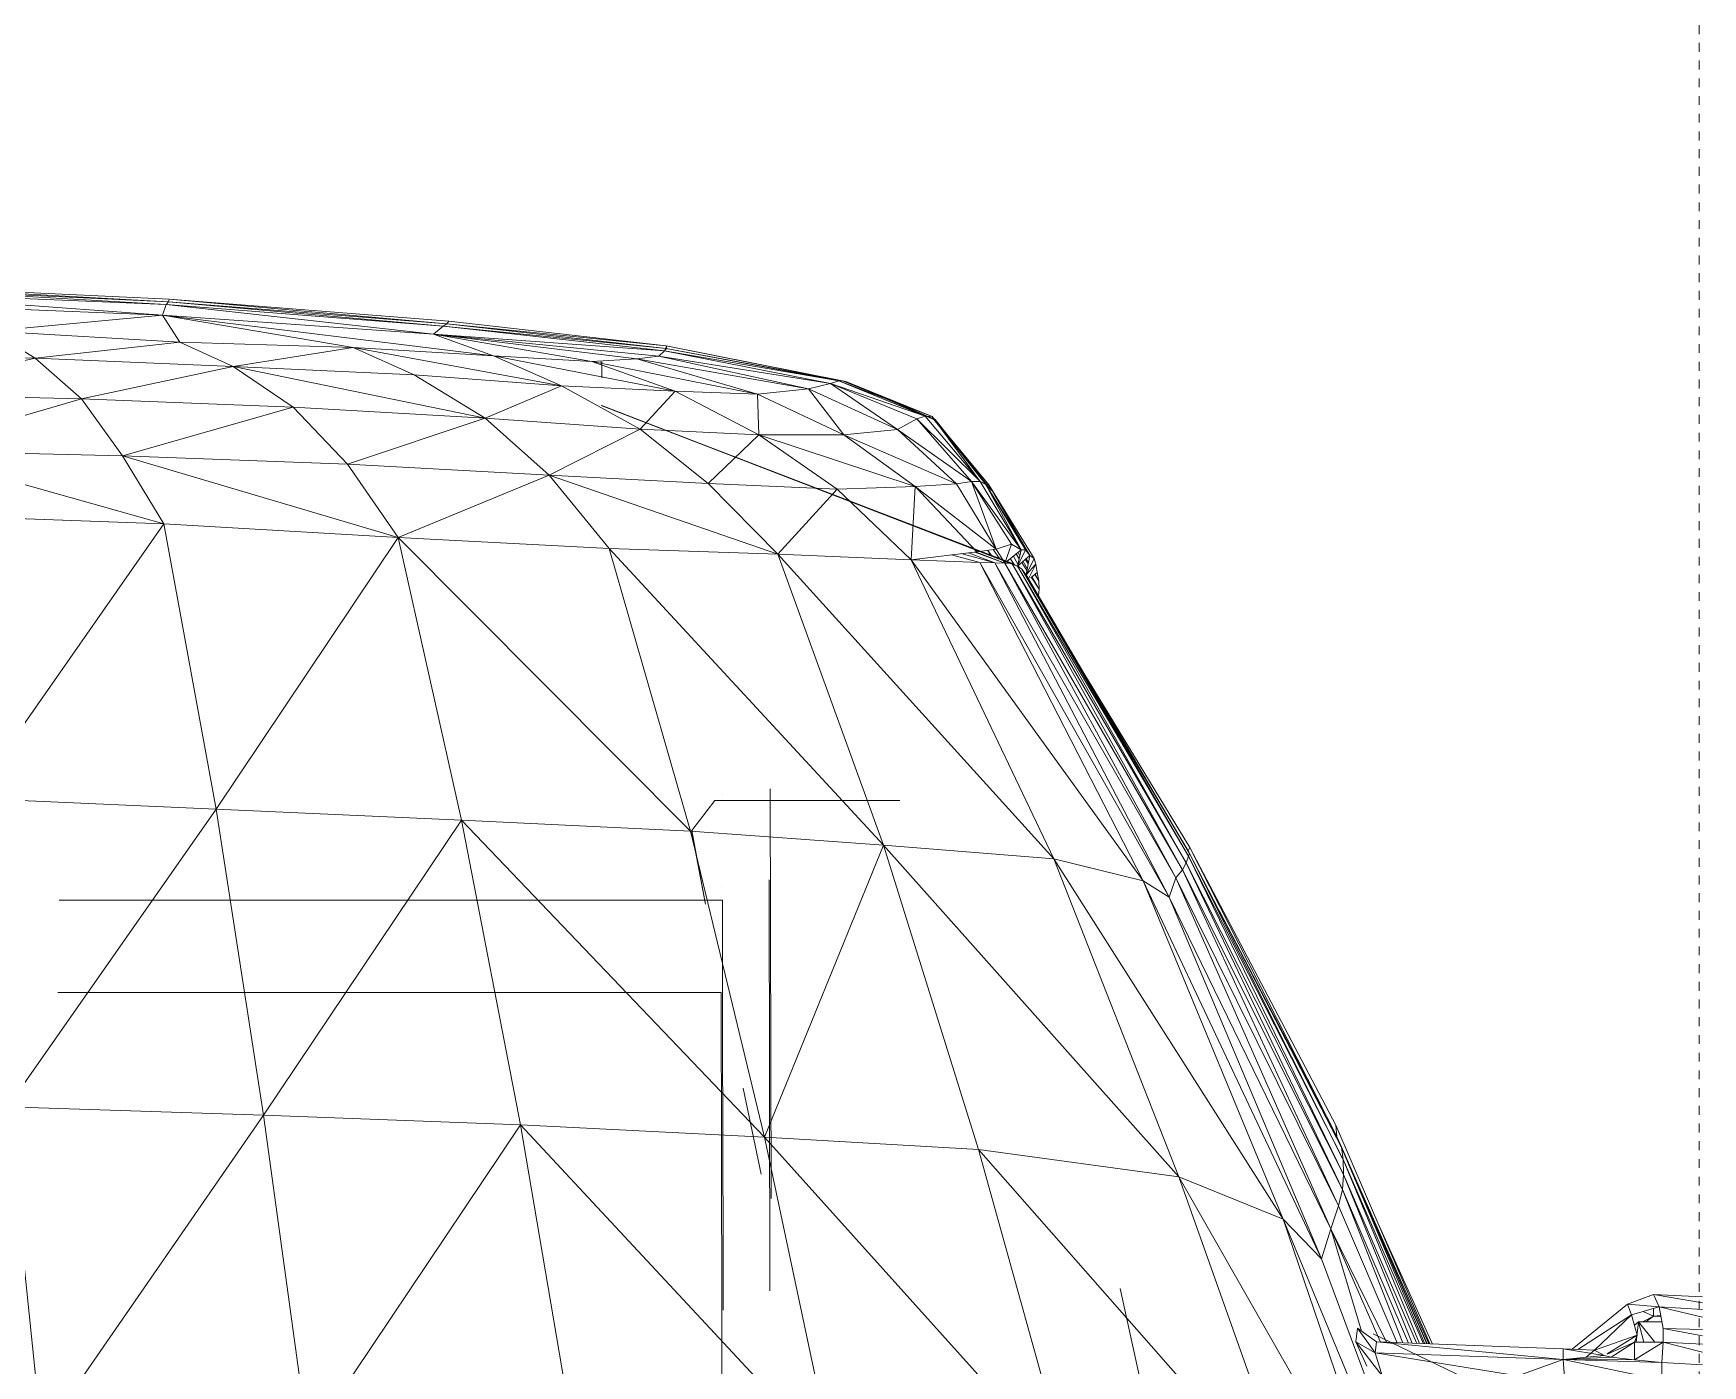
# Model space of a CAD drawing. Header units: inches. Extents: x -4169 to 1533, y -251 to 585.
# Drawn here: x 1389.12 to 1412.67, y 16.79 to 35.59 of the extents above; entities that cross this region are included whole.
import ezdxf

# ---------------------------------------------------------------- set-up
doc = ezdxf.new("R2010")
doc.units = ezdxf.units.IN
doc.header["$MEASUREMENT"] = 0
doc.linetypes.add('Aligning Line 1_8_', pattern=[0.25, 0.125, -0.125])
for name, color, linetype, lineweight in [('0-4', 10, 'Continuous', 5), ('0-6', 7, 'Continuous', 9), ('A-GENM', 5, 'Continuous', 9), ('G-ANNO-SYMB-1', 147, 'Aligning Line 1_8_', 9)]:
    doc.layers.add(name, color=color, linetype=linetype, lineweight=lineweight)

# ---------------------------------------------------------------- blocks, each defined once
blk = doc.blocks.new('Land_Rover_Evoque_-_SUV_Car_Vehicle_Automobile_13067 - Land Rover EVOQUE_dwg-V22-BUILDING ELEVATION - SOUTH')
at = {"layer": 'A-GENM'}
for p, q in [((12435.298, 32.068), (12440.143, 31.835)), ((12435.298, 32.068), (12440.131, 31.799)), ((12435.263, 31.806), (12440.05, 31.612)), ((12440.05, 31.612), (12435.274, 31.958)), ((12435.274, 31.958), (12440.101, 31.764)), ((12435.286, 32.032), (12440.101, 31.764)), ((12435.286, 32.032), (12440.131, 31.799)), ((12440.101, 31.764), (12440.131, 31.799)), ((12440.131, 31.799), (12440.143, 31.835)), ((12440.131, 31.799), (12444.008, 31.455)), ((12440.131, 31.799), (12444.059, 31.491)), ((12440.143, 31.835), (12444.09, 31.526)), ((12440.143, 31.835), (12444.059, 31.491)), ((12437.63, 31.386), (12440.05, 31.612)), ((12440.05, 31.612), (12440.101, 31.764)), ((12440.05, 31.612), (12440.291, 31.231)), ((12440.05, 31.612), (12443.872, 31.341)), ((12440.05, 31.612), (12442.737, 31.153)), ((12440.05, 31.612), (12444.72, 31.036)), ((12440.101, 31.764), (12443.872, 31.341)), ((12440.101, 31.764), (12444.008, 31.455)), ((12437.63, 31.386), (12440.291, 31.231)), ((12437.63, 31.386), (12438.249, 31.003)), ((12443.872, 31.341), (12444.008, 31.455)), ((12443.872, 31.341), (12444.72, 31.036)), ((12443.872, 31.341), (12446.104, 30.958)), ((12443.872, 31.341), (12446.743, 30.996)), ((12443.872, 31.341), (12447.054, 31.032)), ((12443.872, 31.341), (12447.133, 31.107)), ((12444.008, 31.455), (12444.059, 31.491)), ((12444.008, 31.455), (12447.133, 31.107)), ((12444.008, 31.455), (12447.154, 31.143)), ((12444.059, 31.491), (12444.09, 31.526)), ((12444.059, 31.491), (12447.154, 31.143)), ((12444.059, 31.491), (12447.156, 31.179)), ((12444.09, 31.526), (12447.156, 31.179)), ((12440.291, 31.231), (12438.249, 31.003)), ((12440.291, 31.231), (12442.737, 31.153)), ((12440.291, 31.231), (12441.044, 30.887)), ((12442.737, 31.153), (12440.291, 31.231)), ((12442.737, 31.153), (12441.044, 30.887)), ((12442.737, 31.153), (12444.72, 31.036)), ((12442.737, 31.153), (12445.677, 30.616)), ((12442.737, 31.153), (12443.597, 30.77)), ((12444.72, 31.036), (12442.737, 31.153)), ((12447.054, 31.032), (12447.133, 31.107)), ((12447.133, 31.107), (12447.054, 31.032)), ((12447.133, 31.107), (12447.154, 31.143)), ((12447.154, 31.143), (12447.133, 31.107)), ((12447.133, 31.107), (12449.591, 30.683)), ((12447.133, 31.107), (12449.473, 30.647)), ((12447.154, 31.143), (12447.156, 31.179)), ((12447.156, 31.179), (12447.154, 31.143)), ((12447.154, 31.143), (12449.651, 30.68)), ((12447.154, 31.143), (12449.591, 30.683)), ((12447.156, 31.179), (12449.692, 30.677)), ((12447.156, 31.179), (12449.651, 30.68)), ((12447.158, 31.177), (12447.158, 31.13)), ((12438.249, 31.003), (12435.468, 31.081)), ((12438.249, 31.003), (12435.99, 30.507)), ((12441.044, 30.887), (12438.249, 31.003)), ((12438.249, 31.003), (12438.905, 30.429)), ((12441.044, 30.887), (12438.905, 30.429)), ((12444.602, 30.158), (12441.044, 30.887)), ((12443.597, 30.77), (12441.044, 30.887)), ((12441.894, 30.312), (12441.044, 30.887)), ((12444.72, 31.036), (12446.104, 30.958)), ((12444.72, 31.036), (12445.677, 30.616)), ((12444.72, 31.036), (12447.283, 30.537)), ((12446.104, 30.958), (12444.72, 31.036)), ((12446.104, 30.958), (12446.743, 30.996)), ((12446.743, 30.996), (12446.104, 30.958)), ((12446.104, 30.958), (12448.445, 30.497)), ((12446.104, 30.958), (12447.283, 30.537)), ((12446.248, 30.949), (12446.23, 30.947)), ((12446.248, 30.727), (12446.248, 30.949)), ((12446.743, 30.996), (12447.054, 31.032)), ((12447.054, 31.032), (12446.743, 30.996)), ((12446.743, 30.996), (12449.162, 30.572)), ((12446.743, 30.996), (12448.445, 30.497)), ((12447.054, 31.032), (12449.473, 30.647)), ((12447.054, 31.032), (12449.162, 30.572)), ((12444.602, 30.158), (12443.597, 30.77)), ((12445.677, 30.616), (12443.597, 30.77)), ((12449.473, 30.647), (12449.162, 30.572)), ((12449.591, 30.683), (12449.473, 30.647)), ((12450.81, 30.184), (12449.473, 30.647)), ((12450.692, 30.148), (12449.473, 30.647)), ((12450.418, 29.997), (12449.473, 30.647)), ((12450.909, 30.181), (12449.591, 30.683)), ((12450.81, 30.184), (12449.591, 30.683)), ((12449.651, 30.68), (12449.591, 30.683)), ((12450.909, 30.181), (12449.651, 30.68)), ((12449.651, 30.68), (12449.692, 30.677)), ((12450.953, 30.137), (12449.692, 30.677)), ((12450.931, 30.14), (12449.692, 30.677)), ((12450.909, 30.181), (12449.692, 30.677)), ((12438.905, 30.429), (12435.99, 30.507)), ((12438.905, 30.429), (12436.4, 29.702)), ((12441.894, 30.312), (12438.905, 30.429)), ((12438.905, 30.429), (12439.485, 29.624)), ((12444.602, 30.158), (12445.677, 30.616)), ((12446.789, 30.002), (12445.677, 30.616)), ((12445.677, 30.616), (12447.283, 30.537)), ((12446.789, 30.002), (12447.283, 30.537)), ((12448.463, 29.924), (12447.283, 30.537)), ((12448.445, 30.497), (12447.283, 30.537)), ((12449.162, 30.572), (12448.445, 30.497)), ((12449.663, 29.922), (12448.445, 30.497)), ((12448.463, 29.924), (12448.445, 30.497)), ((12450.418, 29.997), (12449.162, 30.572)), ((12449.663, 29.922), (12449.162, 30.572)), ((12441.894, 30.312), (12439.485, 29.624)), ((12444.602, 30.158), (12441.894, 30.312)), ((12442.658, 29.508), (12441.894, 30.312)), ((12444.602, 30.158), (12442.658, 29.508)), ((12446.789, 30.002), (12444.602, 30.158)), ((12445.502, 29.352), (12444.602, 30.158)), ((12452.031, 28.111), (12446.237, 30.337)), ((12446.237, 30.337), (12452.111, 28.068)), ((12452.111, 28.068), (12446.249, 30.335)), ((12450.81, 30.184), (12450.692, 30.148)), ((12450.909, 30.181), (12450.81, 30.184)), ((12451.584, 29.262), (12450.81, 30.184)), ((12451.706, 29.218), (12450.909, 30.181)), ((12450.909, 30.181), (12451.664, 29.221)), ((12450.909, 30.181), (12451.584, 29.262)), ((12446.789, 30.002), (12445.502, 29.352)), ((12448.463, 29.924), (12446.789, 30.002)), ((12447.746, 29.235), (12446.789, 30.002)), ((12448.463, 29.924), (12447.746, 29.235)), ((12450.669, 29.194), (12448.463, 29.924)), ((12449.663, 29.922), (12448.463, 29.924)), ((12448.463, 29.924), (12449.566, 29.157)), ((12450.418, 29.997), (12449.663, 29.922)), ((12450.669, 29.194), (12449.663, 29.922)), ((12451.251, 29.23), (12449.671, 29.919)), ((12450.692, 30.148), (12450.418, 29.997)), ((12451.466, 29.265), (12450.418, 29.997)), ((12451.251, 29.23), (12450.418, 29.997)), ((12451.584, 29.262), (12450.692, 30.148)), ((12450.692, 30.148), (12451.466, 29.265)), ((12451.747, 29.138), (12450.931, 30.14)), ((12451.747, 29.138), (12450.953, 30.137)), ((12439.485, 29.624), (12436.4, 29.702)), ((12440.066, 28.666), (12436.4, 29.702)), ((12443.374, 28.472), (12439.485, 29.624)), ((12442.658, 29.508), (12439.485, 29.624)), ((12439.485, 29.624), (12440.066, 28.666)), ((12445.502, 29.352), (12442.658, 29.508)), ((12443.374, 28.472), (12442.658, 29.508)), ((12445.502, 29.352), (12443.374, 28.472)), ((12447.746, 29.235), (12445.502, 29.352)), ((12445.502, 29.352), (12448.733, 28.238)), ((12445.502, 29.352), (12446.353, 28.317)), ((12449.566, 29.157), (12447.746, 29.235)), ((12447.746, 29.235), (12448.733, 28.238)), ((12451.251, 29.23), (12450.669, 29.194)), ((12451.466, 29.265), (12451.251, 29.23)), ((12451.812, 28.309), (12451.251, 29.23)), ((12451.584, 29.262), (12451.466, 29.265)), ((12452.166, 28.302), (12451.466, 29.265)), ((12451.466, 29.265), (12452.028, 28.382)), ((12451.466, 29.265), (12451.812, 28.309)), ((12451.664, 29.221), (12451.584, 29.262)), ((12451.584, 29.262), (12452.166, 28.302)), ((12451.706, 29.218), (12451.664, 29.221)), ((12451.664, 29.221), (12452.288, 28.219)), ((12451.664, 29.221), (12452.227, 28.299)), ((12451.664, 29.221), (12452.166, 28.302)), ((12451.706, 29.218), (12452.348, 28.177)), ((12451.706, 29.218), (12452.288, 28.219)), ((12449.566, 29.157), (12448.733, 28.238)), ((12450.669, 29.194), (12449.566, 29.157)), ((12449.566, 29.157), (12450.61, 28.16)), ((12450.669, 29.194), (12450.61, 28.16)), ((12451.812, 28.309), (12450.669, 29.194)), ((12450.669, 29.194), (12451.54, 28.273)), ((12440.066, 28.666), (12436.816, 28.782)), ((12440.066, 28.666), (12436.816, 28.782)), ((12436.816, 28.782), (12440.066, 28.666)), ((12437.36, 24.794), (12440.066, 28.666)), ((12443.374, 28.472), (12440.066, 28.666)), ((12443.374, 28.472), (12440.066, 28.666)), ((12440.803, 24.638), (12440.066, 28.666)), ((12440.066, 28.666), (12443.374, 28.472)), ((12440.803, 24.638), (12443.374, 28.472)), ((12446.353, 28.317), (12443.374, 28.472)), ((12446.353, 28.317), (12443.374, 28.472)), ((12447.497, 24.328), (12443.374, 28.472)), ((12444.266, 24.483), (12443.374, 28.472)), ((12443.374, 28.472), (12446.353, 28.317)), ((12448.733, 28.238), (12446.353, 28.317)), ((12448.733, 28.238), (12446.353, 28.317)), ((12450.224, 24.134), (12446.353, 28.317)), ((12447.497, 24.328), (12446.353, 28.317)), ((12446.353, 28.317), (12448.733, 28.238)), ((12451.54, 28.273), (12450.61, 28.16)), ((12451.51, 28.269), (12451.932, 28.113)), ((12451.932, 28.113), (12451.521, 28.271)), ((12451.812, 28.309), (12451.54, 28.273)), ((12451.584, 28.279), (12451.904, 28.158)), ((12451.694, 28.289), (12451.746, 28.22)), ((12451.726, 28.228), (12451.694, 28.289)), ((12451.771, 28.304), (12451.857, 28.177)), ((12452.028, 28.382), (12451.812, 28.309)), ((12451.812, 28.309), (12451.932, 28.113)), ((12452.028, 28.382), (12451.932, 28.113)), ((12452.166, 28.302), (12451.961, 28.137)), ((12452.166, 28.302), (12452.028, 28.382)), ((12452.166, 28.302), (12452.111, 28.068)), ((12452.227, 28.299), (12452.111, 28.068)), ((12452.227, 28.299), (12452.166, 28.302)), ((12452.288, 28.219), (12452.227, 28.299)), ((12450.61, 28.16), (12448.733, 28.238)), ((12450.61, 28.16), (12448.733, 28.238)), ((12452.625, 23.94), (12448.733, 28.238)), ((12450.224, 24.134), (12448.733, 28.238)), ((12448.733, 28.238), (12450.61, 28.16)), ((12451.579, 28.119), (12450.61, 28.16)), ((12452.625, 23.94), (12450.61, 28.16)), ((12453.884, 23.63), (12450.61, 28.16)), ((12451.579, 28.119), (12450.61, 28.16)), ((12451.579, 28.119), (12451.183, 28.229)), ((12451.793, 28.117), (12451.319, 28.246)), ((12451.793, 28.117), (12451.42, 28.258)), ((12453.884, 23.63), (12451.579, 28.119)), ((12453.884, 23.63), (12451.579, 28.119)), ((12454.253, 23.398), (12451.579, 28.119)), ((12451.793, 28.117), (12451.579, 28.119)), ((12451.932, 28.113), (12451.793, 28.117)), ((12451.793, 28.117), (12454.253, 23.398)), ((12454.348, 23.672), (12451.793, 28.117)), ((12451.793, 28.117), (12454.253, 23.398)), ((12454.253, 23.398), (12451.793, 28.117)), ((12451.793, 28.117), (12451.932, 28.113)), ((12452.031, 28.111), (12451.932, 28.113)), ((12454.44, 23.786), (12451.932, 28.113)), ((12451.932, 28.113), (12454.348, 23.672)), ((12451.932, 28.113), (12452.031, 28.111)), ((12451.961, 28.137), (12452.031, 28.111)), ((12452.01, 28.176), (12452.066, 28.092)), ((12452.111, 28.068), (12452.031, 28.111)), ((12454.494, 23.881), (12452.031, 28.111)), ((12454.44, 23.786), (12452.031, 28.111)), ((12452.031, 28.111), (12452.111, 28.068)), ((12452.054, 28.212), (12452.147, 28.043)), ((12452.092, 28.243), (12452.136, 28.175)), ((12452.288, 28.219), (12452.111, 28.068)), ((12452.172, 28.027), (12452.111, 28.068)), ((12454.494, 23.881), (12452.111, 28.068)), ((12454.528, 23.977), (12452.111, 28.068)), ((12452.111, 28.068), (12452.172, 28.027)), ((12452.146, 28.217), (12452.12, 28.264)), ((12452.172, 28.12), (12452.245, 28.007)), ((12452.251, 28.034), (12452.192, 28.137)), ((12452.224, 28.164), (12452.264, 28.1)), ((12452.288, 28.219), (12452.233, 27.947)), ((12452.348, 28.177), (12452.233, 27.947)), ((12452.371, 28.097), (12452.233, 27.947)), ((12452.267, 28.118), (12452.235, 28.174)), ((12452.371, 28.097), (12452.267, 27.89)), ((12452.348, 28.177), (12452.288, 28.219)), ((12452.371, 28.097), (12452.348, 28.177)), ((12452.392, 27.98), (12452.371, 28.097)), ((12452.233, 27.947), (12452.172, 28.027)), ((12454.528, 23.977), (12452.172, 28.027)), ((12454.542, 24.014), (12452.172, 28.027)), ((12452.172, 28.027), (12452.233, 27.947)), ((12454.542, 24.014), (12452.233, 27.947)), ((12452.392, 27.98), (12452.302, 27.905)), ((12452.308, 27.911), (12452.417, 27.744)), ((12452.417, 27.744), (12452.317, 27.918)), ((12452.358, 27.952), (12452.414, 27.862)), ((12452.414, 27.862), (12452.361, 27.954)), ((12452.414, 27.862), (12452.392, 27.98)), ((12452.417, 27.744), (12452.414, 27.862)), ((12452.407, 27.651), (12452.417, 27.744)), ((12454.545, 24.1), (12452.984, 26.668)), ((12452.984, 26.668), (12454.545, 24.1)), ((12454.519, 24.051), (12452.989, 26.629)), ((12440.803, 24.638), (12437.36, 24.794)), ((12447.515, 24.338), (12447.842, 24.761)), ((12447.842, 24.761), (12450.451, 24.762)), ((12447.945, 24.852), (12447.947, 24.85)), ((12448.623, 24.927), (12448.624, 24.926)), ((12448.624, 24.926), (12448.636, 19.144)), ((12450.41, 24.764), (12450.451, 24.762)), ((12440.803, 24.638), (12437.865, 20.44)), ((12444.266, 24.483), (12440.803, 24.638)), ((12441.473, 20.323), (12440.803, 24.638)), ((12444.266, 24.483), (12441.473, 20.323)), ((12448.544, 20.012), (12444.266, 24.483)), ((12445.1, 20.187), (12444.266, 24.483)), ((12447.497, 24.328), (12444.266, 24.483)), ((12448.544, 20.012), (12447.497, 24.328)), ((12450.224, 24.134), (12447.497, 24.328)), ((12447.513, 24.339), (12447.711, 23.299)), ((12447.515, 24.338), (12447.711, 23.299)), ((12448.544, 20.012), (12450.224, 24.134)), ((12451.562, 19.837), (12450.224, 24.134)), ((12454.388, 19.451), (12450.224, 24.134)), ((12452.625, 23.94), (12450.224, 24.134)), ((12454.519, 24.053), (12454.545, 24.1)), ((12456.683, 19.866), (12454.519, 24.051)), ((12456.603, 20.18), (12454.545, 24.1)), ((12456.62, 20.019), (12454.545, 24.1)), ((12454.545, 24.1), (12456.603, 20.18)), ((12454.388, 19.451), (12452.625, 23.94)), ((12455.86, 18.853), (12452.625, 23.94)), ((12452.625, 23.94), (12453.884, 23.63)), ((12454.494, 23.881), (12454.44, 23.786)), ((12454.494, 23.881), (12454.528, 23.977)), ((12456.712, 19.484), (12454.494, 23.881)), ((12456.697, 19.274), (12454.494, 23.881)), ((12454.528, 23.977), (12454.542, 24.014)), ((12456.712, 19.484), (12454.528, 23.977)), ((12456.707, 19.694), (12454.528, 23.977)), ((12456.683, 19.866), (12454.542, 24.014)), ((12456.699, 19.71), (12454.542, 24.014)), ((12448.608, 23.642), (12448.619, 17.841)), ((12455.86, 18.853), (12453.884, 23.63)), ((12455.86, 18.853), (12453.884, 23.63)), ((12456.399, 18.306), (12453.884, 23.63)), ((12453.884, 23.63), (12454.253, 23.398)), ((12454.348, 23.672), (12454.253, 23.398)), ((12454.44, 23.786), (12454.348, 23.672)), ((12454.348, 23.672), (12456.534, 18.719)), ((12454.348, 23.672), (12456.644, 19.044)), ((12456.697, 19.274), (12454.44, 23.786)), ((12454.44, 23.786), (12456.644, 19.044)), ((12447.948, 23.354), (12438.588, 23.356)), ((12438.589, 23.354), (12438.588, 23.356)), ((12447.929, 23.549), (12447.93, 23.547)), ((12447.948, 22.99), (12447.948, 23.354)), ((12454.253, 23.398), (12456.404, 18.294)), ((12454.253, 23.398), (12456.534, 18.719)), ((12454.253, 23.398), (12456.404, 18.294)), ((12456.404, 18.294), (12454.253, 23.398)), ((12456.62, 20.019), (12454.963, 23.199)), ((12447.951, 21.491), (12447.948, 22.99)), ((12447.933, 22.051), (12438.572, 22.053)), ((12438.573, 22.051), (12438.572, 22.053)), ((12447.932, 21.667), (12447.933, 22.051)), ((12447.935, 20.169), (12447.932, 21.667)), ((12447.958, 18.417), (12447.951, 21.491)), ((12448.241, 20.702), (12448.495, 19.491)), ((12441.473, 20.323), (12437.865, 20.44)), ((12437.865, 20.44), (12438.343, 15.798)), ((12441.473, 20.323), (12438.343, 15.798)), ((12445.1, 20.187), (12441.473, 20.323)), ((12441.473, 20.323), (12442.105, 15.719)), ((12445.1, 20.187), (12442.105, 15.719)), ((12448.544, 20.012), (12445.1, 20.187)), ((12445.1, 20.187), (12449.514, 15.446)), ((12445.1, 20.187), (12445.877, 15.621)), ((12447.942, 17.094), (12447.935, 20.169)), ((12457.931, 17.094), (12456.603, 20.18)), ((12456.62, 20.019), (12456.603, 20.18)), ((12448.544, 20.012), (12449.514, 15.446)), ((12448.544, 20.012), (12452.842, 15.233)), ((12448.544, 20.012), (12451.562, 19.837)), ((12452.842, 15.233), (12451.562, 19.837)), ((12451.562, 19.837), (12456.074, 14.712)), ((12451.562, 19.837), (12454.388, 19.451)), ((12456.683, 19.866), (12456.62, 20.019)), ((12457.892, 17.095), (12456.62, 20.019)), ((12456.62, 20.019), (12457.918, 17.094)), ((12456.707, 19.694), (12456.683, 19.866)), ((12457.862, 17.096), (12456.683, 19.866)), ((12456.683, 19.866), (12457.891, 17.095)), ((12456.712, 19.484), (12456.707, 19.694)), ((12457.783, 17.099), (12456.707, 19.694)), ((12456.707, 19.694), (12457.844, 17.097)), ((12448.494, 19.492), (12448.495, 19.491)), ((12456.074, 14.712), (12454.388, 19.451)), ((12454.388, 19.451), (12457.528, 13.96)), ((12454.388, 19.451), (12455.86, 18.853)), ((12456.712, 19.484), (12456.697, 19.274)), ((12456.712, 19.484), (12457.681, 17.103)), ((12456.712, 19.484), (12457.744, 17.108)), ((12456.697, 19.274), (12456.644, 19.044)), ((12456.697, 19.274), (12457.632, 17.105)), ((12456.697, 19.274), (12457.552, 17.108)), ((12457.528, 13.96), (12455.86, 18.853)), ((12455.86, 18.853), (12457.528, 13.96)), ((12455.86, 18.853), (12457.773, 14.245)), ((12455.86, 18.853), (12456.404, 18.294)), ((12456.534, 18.719), (12456.644, 19.044)), ((12457.472, 17.111), (12456.644, 19.044)), ((12456.534, 18.719), (12456.404, 18.294)), ((12456.534, 18.719), (12456.969, 17.272)), ((12456.534, 18.719), (12457.236, 17.12)), ((12456.534, 18.719), (12457.321, 17.117)), ((12457.196, 18.803), (12457.969, 17.092)), ((12457.969, 17.092), (12457.196, 18.803)), ((12447.96, 17.572), (12447.958, 18.417)), ((12456.404, 18.294), (12458.323, 13.152)), ((12448.619, 17.841), (12448.618, 17.843)), ((12454.432, 13.905), (12453.56, 17.875)), ((12454.435, 13.883), (12453.56, 17.875)), ((12461.088, 17.79), (12460.721, 17.656)), ((12461.78, 17.758), (12461.088, 17.79)), ((12461.78, 17.674), (12461.088, 17.79)), ((12461.165, 17.618), (12461.088, 17.79)), ((12459.94, 17.018), (12460.721, 17.656)), ((12460.018, 17.015), (12460.779, 17.503)), ((12460.256, 17.004), (12460.779, 17.503)), ((12461.165, 17.618), (12460.721, 17.656)), ((12460.721, 17.656), (12460.779, 17.503)), ((12461.165, 17.618), (12460.779, 17.503)), ((12460.779, 17.503), (12460.856, 17.216)), ((12460.931, 17.406), (12461.088, 17.483)), ((12460.943, 17.551), (12461.088, 17.483)), ((12461.088, 17.483), (12460.981, 17.406)), ((12461.088, 17.595), (12461.088, 17.483)), ((12461.188, 17.497), (12461.088, 17.483)), ((12461.191, 17.478), (12461.088, 17.483)), ((12461.222, 17.312), (12461.165, 17.618)), ((12461.78, 17.471), (12461.165, 17.618)), ((12461.78, 17.579), (12461.165, 17.618)), ((12456.909, 17.314), (12456.889, 17.123)), ((12457.18, 17.122), (12456.909, 17.314)), ((12457.161, 16.969), (12456.909, 17.314)), ((12458.409, 16.622), (12457.132, 17.237)), ((12460.256, 17.004), (12460.856, 17.216)), ((12460.435, 16.955), (12460.856, 17.216)), ((12460.876, 17.406), (12460.817, 17.359)), ((12460.856, 17.216), (12460.817, 17.12)), ((12460.876, 17.406), (12460.844, 17.12)), ((12461.205, 17.406), (12460.876, 17.406)), ((12461.107, 17.12), (12460.876, 17.406)), ((12460.876, 17.406), (12460.953, 17.12)), ((12461.222, 17.312), (12461.223, 17.12)), ((12461.78, 17.207), (12461.222, 17.312)), ((12461.78, 17.296), (12461.222, 17.312)), ((12447.943, 16.269), (12447.942, 17.094)), ((12456.889, 17.123), (12457.044, 16.778)), ((12457.161, 16.969), (12456.889, 17.123)), ((12457.257, 16.643), (12456.889, 17.123)), ((12457.18, 17.122), (12457.161, 16.969)), ((12459.811, 16.872), (12457.161, 16.969)), ((12457.161, 16.969), (12457.257, 16.643)), ((12457.161, 16.969), (12459.172, 16.642)), ((12459.811, 17.024), (12457.18, 17.122)), ((12457.18, 17.122), (12459.811, 16.872)), ((12459.811, 17.024), (12460.256, 17.004)), ((12459.811, 17.024), (12459.811, 16.872)), ((12459.811, 17.024), (12460.392, 16.928)), ((12460.256, 17.004), (12460.139, 16.909)), ((12460.256, 17.004), (12460.392, 16.928)), ((12460.435, 16.948), (12460.817, 17.12)), ((12460.488, 16.909), (12460.817, 17.12)), ((12461.223, 17.12), (12460.817, 17.12)), ((12460.817, 16.871), (12461.223, 17.12)), ((12460.817, 16.871), (12460.817, 17.12)), ((12461.203, 16.833), (12461.223, 17.12)), ((12461.78, 16.976), (12461.223, 17.12)), ((12461.78, 17.09), (12461.223, 17.12)), ((12459.811, 16.872), (12459.172, 16.642)), ((12459.811, 16.872), (12460.392, 16.928)), ((12459.811, 16.872), (12460.488, 16.909)), ((12461.203, 16.833), (12459.811, 16.872)), ((12461.203, 16.832), (12459.811, 16.872)), ((12459.811, 16.872), (12460.817, 16.871)), ((12459.811, 16.872), (12461.204, 16.583)), ((12459.811, 16.872), (12459.83, 16.622)), ((12460.488, 16.909), (12460.392, 16.928)), ((12460.817, 16.871), (12460.488, 16.909)), ((12461.203, 16.832), (12460.817, 16.871)), ((12461.78, 16.797), (12461.203, 16.833)), ((12461.203, 16.833), (12461.204, 16.583))]:
    blk.add_line(p, q, dxfattribs=at)
blk = doc.blocks.new('Land_Rover_Evoque_-_SUV_Car_Vehicle_Automobile_13067 - Land_Rover_Evoque_-_SUV_Car_Vehicle_Automobile_13067-V23-BUILDING ELEVATION - SOUTH')
blk.add_blockref('Land_Rover_Evoque_-_SUV_Car_Vehicle_Automobile_13067 - Land Rover EVOQUE_dwg-V22-BUILDING ELEVATION - SOUTH', (0, 0))
blk = doc.blocks.new('CTR  - Topography_rvt-2-BUILDING ELEVATION - SOUTH')
at = {"layer": '0-6'}
blk.add_blockref('Land_Rover_Evoque_-_SUV_Car_Vehicle_Automobile_13067 - Land_Rover_Evoque_-_SUV_Car_Vehicle_Automobile_13067-V23-BUILDING ELEVATION - SOUTH', (0, 0), dxfattribs=at)
blk = doc.blocks.new('CTR - 1st Phase - Common Walls_rvt-2-BUILDING ELEVATION - SOUTH')
at = {"layer": 'G-ANNO-SYMB-1'}
blk.add_line((12461.731, 526.953), (12461.731, -145.874), dxfattribs=at)

msp = doc.modelspace()

# ---------------------------------------------------------------- block references
at = {"layer": '0-4'}
for name in ['CTR - 1st Phase - Common Walls_rvt-2-BUILDING ELEVATION - SOUTH', 'CTR  - Topography_rvt-2-BUILDING ELEVATION - SOUTH']:
    msp.add_blockref(name, (-11049.11, 0), dxfattribs=at)

doc.saveas('drawing.dxf')
